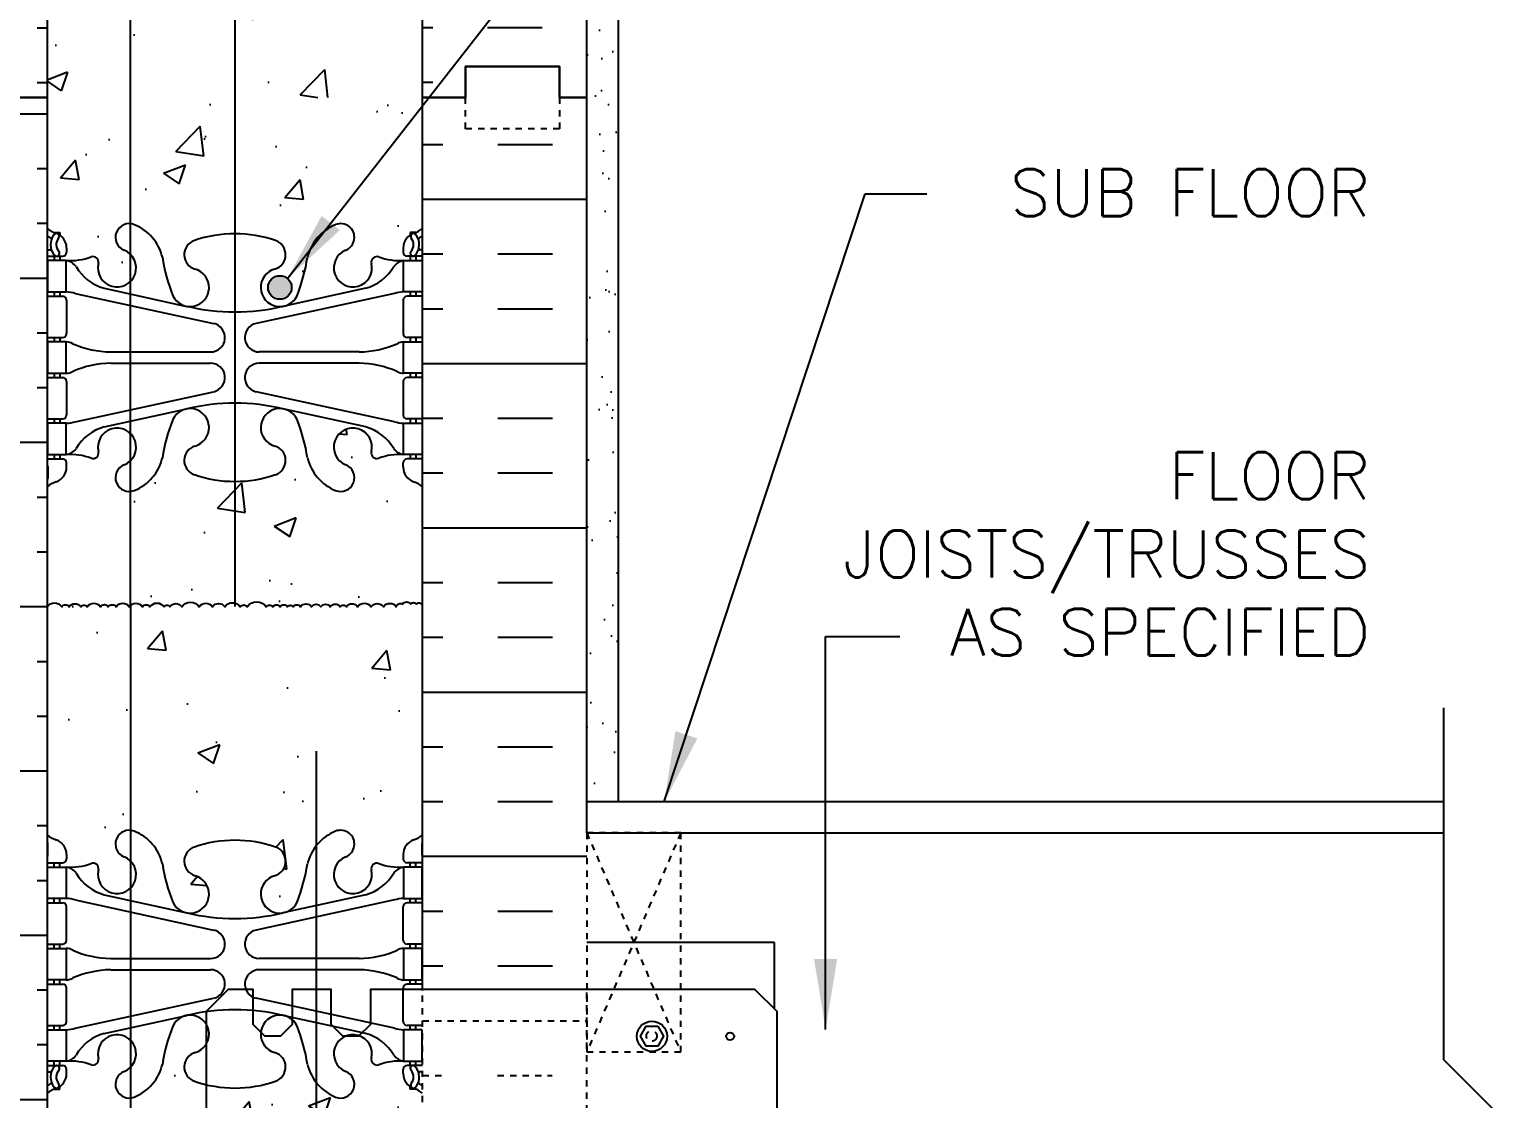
# Model space of a CAD drawing. Header units: inches. Extents: x 66.7 to 117, y -68.2 to 5.6.
# Drawn here: x 89.3 to 112.91, y -29.43 to -12.35 of the extents above; entities that cross this region are included whole.
import ezdxf

# ---------------------------------------------------------------- set-up
doc = ezdxf.new("R2010")
doc.units = ezdxf.units.IN
doc.header["$LTSCALE"] = 0.5
doc.header["$MEASUREMENT"] = 0
doc.linetypes.add('DASHED2', pattern=[0.375, 0.25, -0.125])
doc.linetypes.add('HIDDEN2', pattern=[0.1875, 0.125, -0.0625])
for name, color, linetype in [('HATCH', 12, 'Continuous'), ('line25', 2, 'Continuous'), ('LINE3', 3, 'Continuous'), ('LINE50', 5, 'Continuous'), ('LINE9', 9, 'Continuous'), ('TEXT', 4, 'Continuous'), ('Web_Edge', 9, 'Continuous')]:
    doc.layers.add(name, color=color, linetype=linetype)
doc.styles.add('DIM', font='romans.shx', dxfattribs={"width": 0.7})
doc.styles.add('ROMANS', font='romans.shx', dxfattribs={"height": 1.125})
doc.dimstyles.new('ext_12', dxfattribs={"dimscale": 12, "dimtxt": 0.09375, "dimasz": 0.09375, "dimexe": 0.09375, "dimexo": 0.0625, "dimgap": 0.0625, "dimtad": 1, "dimdec": 1, "dimzin": 3, "dimdsep": 46, "dimlunit": 4, "dimtxsty": 'DIM', "dimcen": 0.09, "dimdle": 0.09375, "dimclrt": 4, "dimadec": 0, "dimazin": 0, "dimtfac": 1, "dimtdec": 1, "dimtmove": 2, "dimatfit": 3, "dimfxl": 0, "dimfrac": 2, "dimtolj": 1, "dimtzin": 0, "dimarcsym": 0})

msp = doc.modelspace()

# ---------------------------------------------------------------- hatches: boundary and pattern name
at = {"layer": 'HATCH'}
h = msp.add_hatch(dxfattribs=at)
h.set_pattern_fill('INSUL', color=256, scale=7, style=0)
h.set_pattern_definition([(0, (-2836.5789, -410.4496), (0, 2.625), []), (0, (-2836.5789, -409.5746), (0, 2.625), [0.875, -0.875]), (0, (-2836.5789, -408.6996), (0, 2.625), [0.875, -0.875])])
h.paths.add_polyline_path([(86.958, -13.44), (87.395, -13.44), (87.395, -12.94), (88.895, -12.94), (88.895, -13.44), (89.583, -13.44), (89.583, 4.56), (88.895, 4.56), (88.895, 5.06), (87.395, 5.06), (87.395, 4.56), (86.958, 4.56)])
h = msp.add_hatch(dxfattribs=at)
h.set_pattern_fill('INSUL', color=256, scale=7, style=0)
h.set_pattern_definition([(180, (3021.7443, -410.4496), (0, 2.625), []), (180, (3021.7443, -409.5746), (0, 2.625), [0.875, -0.875]), (180, (3021.7443, -408.6996), (0, 2.625), [0.875, -0.875])])
h.paths.add_polyline_path([(98.208, -13.44), (97.77, -13.44), (97.77, -12.94), (96.27, -12.94), (96.27, -13.44), (95.583, -13.44), (95.583, 4.56), (96.27, 4.56), (96.27, 5.06), (97.77, 5.06), (97.77, 4.56), (98.208, 4.56)])
h = msp.add_hatch(dxfattribs=at)
h.set_pattern_fill('AR-CONC', color=256, scale=0.5, style=0)
h.set_pattern_definition([(50, (-2836.579, -410.4496), (3.586301, -0.3137607), [0.375, -4.125]), (355, (-2836.579, -410.4496), (-0.6937567, 3.7609607), [0.3, -3.3]), (100.4514, (-2836.28, -410.4757), (2.892547, 3.4471977), [0.318701, -3.5057106]), (46.1842, (-2836.579, -409.4496), (5.336205, -0.827595), [0.5625, -6.1875]), (96.6356, (-2836.134, -409.5186), (4.6733135, 4.870589), [0.478051, -5.258565]), (351.1842, (-2836.579, -409.4496), (4.67331, 4.870593), [0.45, -4.95]), (21, (-2836.079, -409.6996), (2.9845353, -2.0130945), [0.375, -4.125]), (326, (-2836.079, -409.6996), (1.2165767, 3.62575), [0.3, -3.3]), (71.4514, (-2835.83, -409.8674), (4.201113, 1.6126525), [0.318701, -3.5057106]), (37.5, (-2836.5789, -410.4496), (0.0607993, 1.66446927), [0, -3.26, 0, -3.35, 0, -3.3125]), (7.5, (-2836.5789, -410.4496), (1.3153477, 1.9720586), [0, -1.91, 0, -3.185, 0, -1.2625]), (327.5, (-2837.6939, -410.4496), (2.6691122, -0.11277436), [0, -1.25, 0, -3.9, 0, -5.175]), (317.5, (-2838.1939, -410.4496), (2.9159308, 0.500525), [0, -1.625, 0, -2.59, 0, -3.675])])
h.paths.add_polyline_path([(92.583, 2.385, -0.082755), (93.231, 2.277, -0.735593), (93.219, 1.819, 0.955472), (93.357, 1.226), (93.376, 1.23, 0.223253), (93.577, 1.395, 0.053157), (93.743, 2.009, -0.24438), (94.191, 2.53, -1), (94.354, 2.121, 2.182095), (94.765, 1.908, -0.601435), (94.884, 2.013, 0.10046), (95.278, 1.956), (95.383, 1.956), (95.383, 2.026), (95.335, 2.026, -0.414214), (95.273, 2.089), (95.273, 2.156, -0.249069), (95.383, 2.363), (95.383, 2.405), (95.473, 2.405, 0.064398), (95.583, 2.471), (95.583, 4.56), (89.583, 4.56), (89.583, 2.471, 0.064398), (89.693, 2.405), (89.783, 2.405), (89.783, 2.363, -0.249069), (89.893, 2.156), (89.893, 2.089, -0.414214), (89.83, 2.026), (89.783, 2.026), (89.783, 1.956), (89.888, 1.956, 0.10046), (90.281, 2.013, -0.601435), (90.401, 1.908, 2.182095), (90.811, 2.121, -1), (90.974, 2.53, -0.24438), (91.423, 2.009, 0.053157), (91.589, 1.395, 0.223253), (91.789, 1.23), (91.809, 1.226, 0.955472), (91.947, 1.819, -0.735593), (91.934, 2.277, -0.082755)])
h.paths.add_polyline_path([(95.583, -4.44), (95.583, -1.659, 0.082415), (95.439, -1.58, -0.317837), (95.273, -1.344), (95.273, -1.276, -0.414214), (95.335, -1.214), (95.383, -1.214), (95.383, -1.144), (95.278, -1.144, 0.10046), (94.884, -1.201, -0.601435), (94.765, -1.096, 2.182095), (94.354, -1.309, -1), (94.191, -1.718, -0.24438), (93.743, -1.197, 0.053157), (93.577, -0.583, 0.223253), (93.376, -0.418), (93.357, -0.414, 0.955472), (93.219, -1.007, -0.735593), (93.231, -1.465, -0.082755), (92.583, -1.573, -0.082755), (91.934, -1.465, -0.735593), (91.947, -1.007, 0.955472), (91.809, -0.414), (91.789, -0.418, 0.223253), (91.589, -0.583, 0.053157), (91.423, -1.197, -0.24438), (90.974, -1.718, -1), (90.811, -1.309, 2.182095), (90.401, -1.096, -0.601435), (90.281, -1.201, 0.10046), (89.888, -1.144), (89.783, -1.144), (89.783, -1.214), (89.83, -1.214, -0.414214), (89.893, -1.276), (89.893, -1.344, -0.317837), (89.726, -1.58, 0.082415), (89.583, -1.659), (89.583, -4.44)])
h.paths.add_polyline_path([(89.583, -4.44), (89.583, -7.221, 0.082415), (89.726, -7.301, -0.317837), (89.893, -7.536), (89.893, -7.604, -0.414214), (89.83, -7.666), (89.783, -7.666), (89.783, -7.736), (89.888, -7.736, 0.10046), (90.281, -7.679, -0.601435), (90.401, -7.784, 2.182095), (90.811, -7.571, -1), (90.974, -7.163, -0.24438), (91.423, -7.683, 0.053157), (91.589, -8.297, 0.223253), (91.789, -8.462), (91.809, -8.467, 0.955472), (91.947, -7.873, -0.735593), (91.934, -7.415, -0.082755), (92.583, -7.307, -0.082755), (93.231, -7.415, -0.735593), (93.219, -7.873, 0.955472), (93.357, -8.467), (93.376, -8.462, 0.223253), (93.577, -8.297, 0.053157), (93.743, -7.683, -0.24438), (94.191, -7.163, -1), (94.354, -7.571, 2.182095), (94.765, -7.784, -0.601435), (94.884, -7.679, 0.10046), (95.278, -7.736), (95.383, -7.736), (95.383, -7.666), (95.335, -7.666, -0.414214), (95.273, -7.604), (95.273, -7.536, -0.317837), (95.439, -7.301, 0.082415), (95.583, -7.221), (95.583, -4.44)])
h.paths.add_polyline_path([(91.934, -11.157, -0.735593), (91.947, -10.699, 0.955472), (91.809, -10.106), (91.789, -10.11, 0.223253), (91.589, -10.275, 0.053157), (91.423, -10.889, -0.24438), (90.974, -11.41, -1), (90.811, -11.001, 2.182095), (90.401, -10.789, -0.601435), (90.281, -10.893, 0.10046), (89.888, -10.836), (89.783, -10.836), (89.783, -10.906), (89.83, -10.906, -0.414214), (89.893, -10.969), (89.893, -11.036, -0.249069), (89.783, -11.243), (89.783, -11.285), (89.693, -11.285, 0.064398), (89.583, -11.351), (89.583, -13.44), (95.583, -13.44), (95.583, -11.351, 0.064398), (95.473, -11.285), (95.383, -11.285), (95.383, -11.243, -0.249069), (95.273, -11.036), (95.273, -10.969, -0.414214), (95.335, -10.906), (95.383, -10.906), (95.383, -10.836), (95.278, -10.836, 0.10046), (94.884, -10.893, -0.601435), (94.765, -10.789, 2.182095), (94.354, -11.001, -1), (94.191, -11.41, -0.24438), (93.743, -10.889, 0.053157), (93.577, -10.275, 0.223253), (93.376, -10.11), (93.357, -10.106, 0.955472), (93.219, -10.699, -0.735593), (93.231, -11.157, -0.082755), (92.583, -11.266, -0.082755)])
h = msp.add_hatch(dxfattribs=at)
h.set_pattern_fill('AR-SAND', color=256, scale=0.5, style=0)
h.set_pattern_definition([(37.5, (75.7813, -62.3149), (-0.031497, 0.963412), [0, -0.76, 0, -0.85, 0, -0.8125]), (7.5, (75.7813, -62.3149), (0.884888, 1.411073), [0, -0.41, 0, -0.685, 0, -0.2625]), (327.5, (75.1663, -62.3149), (1.557071, 0.00283), [0, -0.25, 0, -0.9, 0, -1.175]), (317.5, (75.1663, -62.3149), (1.503063, 0.438838), [0, -0.125, 0, -0.59, 0, -0.675])])
h.paths.add_polyline_path([(98.708, 4.56), (98.208, 4.56), (98.208, -13.44), (98.195, -24.69), (98.708, -24.69)])
h = msp.add_hatch(dxfattribs=at)
h.set_pattern_fill('INSUL', color=256, scale=7, style=0)
h.set_pattern_definition([(0, (-2836.5789, -428.4496), (0, 2.625), []), (0, (-2836.5789, -427.5746), (0, 2.625), [0.875, -0.875]), (0, (-2836.5789, -426.6996), (0, 2.625), [0.875, -0.875])])
h.paths.add_polyline_path([(86.958, -31.44), (87.395, -31.44), (87.395, -30.94), (88.895, -30.94), (88.895, -31.44), (89.583, -31.44), (89.583, -13.44), (88.895, -13.44), (88.895, -12.94), (87.395, -12.94), (87.395, -13.44), (86.958, -13.44)])
h = msp.add_hatch(dxfattribs=at)
h.set_pattern_fill('AR-CONC', color=256, scale=0.5, style=0)
h.set_pattern_definition([(50, (-2836.579, -428.4496), (3.586301, -0.3137607), [0.375, -4.125]), (355, (-2836.579, -428.4496), (-0.6937567, 3.7609607), [0.3, -3.3]), (100.4514, (-2836.28, -428.4757), (2.892547, 3.4471977), [0.318701, -3.5057106]), (46.1842, (-2836.579, -427.4496), (5.336205, -0.827595), [0.5625, -6.1875]), (96.6356, (-2836.134, -427.5186), (4.6733135, 4.870589), [0.478051, -5.258565]), (351.1842, (-2836.579, -427.4496), (4.67331, 4.870593), [0.45, -4.95]), (21, (-2836.079, -427.6996), (2.9845353, -2.0130945), [0.375, -4.125]), (326, (-2836.079, -427.6996), (1.2165767, 3.62575), [0.3, -3.3]), (71.4514, (-2835.83, -427.8674), (4.201113, 1.6126525), [0.318701, -3.5057106]), (37.5, (-2836.5789, -428.4496), (0.0607993, 1.66446927), [0, -3.26, 0, -3.35, 0, -3.3125]), (7.5, (-2836.5789, -428.4496), (1.3153477, 1.9720586), [0, -1.91, 0, -3.185, 0, -1.2625]), (327.5, (-2837.6939, -428.4496), (2.6691122, -0.11277436), [0, -1.25, 0, -3.9, 0, -5.175]), (317.5, (-2838.1939, -428.4496), (2.9159308, 0.500525), [0, -1.625, 0, -2.59, 0, -3.675])])
h.paths.add_polyline_path([(92.583, -15.615, -0.082755), (93.231, -15.723, -0.735593), (93.219, -16.181, 0.955472), (93.357, -16.774), (93.376, -16.77, 0.223253), (93.577, -16.605, 0.053157), (93.743, -15.991, -0.24438), (94.191, -15.47, -1), (94.354, -15.879, 2.182095), (94.765, -16.092, -0.601435), (94.884, -15.987, 0.10046), (95.278, -16.044), (95.383, -16.044), (95.383, -15.974), (95.335, -15.974, -0.414214), (95.273, -15.911), (95.273, -15.844, -0.249069), (95.383, -15.637), (95.383, -15.595), (95.473, -15.595, 0.064398), (95.583, -15.529), (95.583, -13.44), (89.583, -13.44), (89.583, -15.529, 0.064398), (89.693, -15.595), (89.783, -15.595), (89.783, -15.637, -0.249069), (89.893, -15.844), (89.893, -15.911, -0.414214), (89.83, -15.974), (89.783, -15.974), (89.783, -16.044), (89.888, -16.044, 0.10046), (90.281, -15.987, -0.601435), (90.401, -16.092, 2.182095), (90.811, -15.879, -1), (90.974, -15.47, -0.24438), (91.423, -15.991, 0.053157), (91.589, -16.605, 0.223253), (91.789, -16.77), (91.809, -16.774, 0.955472), (91.947, -16.181, -0.735593), (91.934, -15.723, -0.082755)])
h.paths.add_polyline_path([(95.583, -22.44), (95.583, -19.659, 0.082415), (95.439, -19.58, -0.317837), (95.273, -19.344), (95.273, -19.276, -0.414214), (95.335, -19.214), (95.383, -19.214), (95.383, -19.144), (95.278, -19.144, 0.10046), (94.884, -19.201, -0.601435), (94.765, -19.096, 2.182095), (94.354, -19.309, -1), (94.191, -19.718, -0.24438), (93.743, -19.197, 0.053157), (93.577, -18.583, 0.223253), (93.376, -18.418), (93.357, -18.414, 0.955472), (93.219, -19.007, -0.735593), (93.231, -19.465, -0.082755), (92.583, -19.573, -0.082755), (91.934, -19.465, -0.735593), (91.947, -19.007, 0.955472), (91.809, -18.414), (91.789, -18.418, 0.223253), (91.589, -18.583, 0.053157), (91.423, -19.197, -0.24438), (90.974, -19.718, -1), (90.811, -19.309, 2.182095), (90.401, -19.096, -0.601435), (90.281, -19.201, 0.10046), (89.888, -19.144), (89.783, -19.144), (89.783, -19.214), (89.83, -19.214, -0.414214), (89.893, -19.276), (89.893, -19.344, -0.317837), (89.726, -19.58, 0.082415), (89.583, -19.659), (89.583, -22.44)])
h.paths.add_polyline_path([(89.583, -22.44), (89.583, -25.221, 0.082415), (89.726, -25.301, -0.317837), (89.893, -25.536), (89.893, -25.604, -0.414214), (89.83, -25.666), (89.783, -25.666), (89.783, -25.736), (89.888, -25.736, 0.10046), (90.281, -25.679, -0.601435), (90.401, -25.784, 2.182095), (90.811, -25.571, -1), (90.974, -25.163, -0.24438), (91.423, -25.683, 0.053157), (91.589, -26.297, 0.223253), (91.789, -26.462), (91.809, -26.467, 0.955472), (91.947, -25.873, -0.735593), (91.934, -25.415, -0.082755), (92.583, -25.307, -0.082755), (93.231, -25.415, -0.735593), (93.219, -25.873, 0.955472), (93.357, -26.467), (93.376, -26.462, 0.223253), (93.577, -26.297, 0.053157), (93.743, -25.683, -0.24438), (94.191, -25.163, -1), (94.354, -25.571, 2.182095), (94.765, -25.784, -0.601435), (94.884, -25.679, 0.10046), (95.278, -25.736), (95.383, -25.736), (95.383, -25.666), (95.335, -25.666, -0.414214), (95.273, -25.604), (95.273, -25.536, -0.317837), (95.439, -25.301, 0.082415), (95.583, -25.221), (95.583, -22.44)])
h.paths.add_polyline_path([(91.934, -29.157, -0.735593), (91.947, -28.699, 0.955472), (91.809, -28.106), (91.789, -28.11, 0.223253), (91.589, -28.275, 0.053157), (91.423, -28.889, -0.24438), (90.974, -29.41, -1), (90.811, -29.001, 2.182095), (90.401, -28.789, -0.601435), (90.281, -28.893, 0.10046), (89.888, -28.836), (89.783, -28.836), (89.783, -28.906), (89.83, -28.906, -0.414214), (89.893, -28.969), (89.893, -29.036, -0.249069), (89.783, -29.243), (89.783, -29.285), (89.693, -29.285, 0.064398), (89.583, -29.351), (89.583, -31.44), (95.583, -31.44), (95.583, -29.351, 0.064398), (95.473, -29.285), (95.383, -29.285), (95.383, -29.243, -0.249069), (95.273, -29.036), (95.273, -28.969, -0.414214), (95.335, -28.906), (95.383, -28.906), (95.383, -28.836), (95.278, -28.836, 0.10046), (94.884, -28.893, -0.601435), (94.765, -28.789, 2.182095), (94.354, -29.001, -1), (94.191, -29.41, -0.24438), (93.743, -28.889, 0.053157), (93.577, -28.275, 0.223253), (93.376, -28.11), (93.357, -28.106, 0.955472), (93.219, -28.699, -0.735593), (93.231, -29.157, -0.082755), (92.583, -29.266, -0.082755)])
h = msp.add_hatch(dxfattribs=at)
h.set_pattern_fill('INSUL', color=256, scale=7, style=0)
h.set_pattern_definition([(0, (75.7813, -62.315), (0, 2.625), []), (0, (75.7813, -61.44), (0, 2.625), [0.875, -0.875]), (0, (75.7813, -60.565), (0, 2.625), [0.875, -0.875])])
h.paths.add_polyline_path([(98.208, -34.44), (98.208, -33.69), (95.583, -33.69), (95.583, -49.44), (98.208, -49.44)])
h.paths.add_polyline_path([(98.208, -13.44), (97.77, -13.44), (97.77, -13.94), (96.27, -13.94), (96.27, -13.44), (95.583, -13.44), (95.583, -27.69), (98.208, -27.69), (98.208, -25.19)])
at = {"layer": 'LINE3'}
msp.add_hatch(color=256, dxfattribs=at).paths.add_polyline_path([(93.114, -16.474, 1), (93.489, -16.474, 1)])

# ---------------------------------------------------------------- linework, layer by layer
at = {"layer": 'HATCH', "linetype": 'HIDDEN2'}
for p, q in [((95.583, -28.19), (98.208, -28.19)), ((95.583, -29.065), (95.906, -29.065)), ((96.781, -29.065), (97.656, -29.065))]:
    msp.add_line(p, q, dxfattribs=at)
at = {"layer": 'HATCH'}
msp.add_lwpolyline([(89.583, -21.575, -0.520567), (89.814, -21.575, -0.520567), (89.934, -21.575, -0.520567), (90.118, -21.575, -0.520567), (90.223, -21.575, -0.520567), (90.433, -21.575, -0.520567), (90.559, -21.575, -0.520567), (90.684, -21.575, -0.520567), (90.894, -21.575, -0.520567), (91.104, -21.575, -0.520567), (91.225, -21.575, -0.520567), (91.45, -21.575, -0.520567), (91.545, -21.575, -0.520567), (91.734, -21.575, -0.520567), (92.012, -21.575, -0.520567), (92.222, -21.575, -0.520567), (92.421, -21.575, -0.520567), (92.668, -21.575, -0.520567), (92.778, -21.575, -0.520567), (93.084, -21.575, -0.520567), (93.189, -21.575, -0.520567), (93.304, -21.575, -0.520567), (93.425, -21.575, -0.520567), (93.514, -21.575, -0.520567), (93.63, -21.575, -0.520567), (93.808, -21.575, -0.520567), (93.955, -21.575, -0.520567), (94.107, -21.575, -0.520567), (94.265, -21.575, -0.520567), (94.364, -21.575, -0.520567), (94.543, -21.575, -0.520567), (94.763, -21.575, -0.520567), (94.957, -21.575, -0.520567), (95.162, -21.575, -0.520567), (95.261, -21.532, -0.520567), (95.393, -21.532, -0.520567), (95.482, -21.532, -0.520567), (95.565, -21.532)], format="xyb", dxfattribs=at)
at = {"layer": 'line25'}
for p, q in [((89.583, 4.56), (89.583, -13.44)), ((95.583, -13.44), (95.583, 4.56)), ((89.583, -13.44), (89.583, -31.44)), ((95.583, -27.709), (95.583, -13.44)), ((98.208, -25.19), (111.906, -25.19)), ((101.208, -26.94), (98.208, -26.94)), ((101.208, -28.004), (101.208, -26.94))]:
    msp.add_line(p, q, dxfattribs=at)
msp.add_lwpolyline([(101.248, -33.337), (101.248, -28.044), (100.894, -27.69), (94.748, -27.69), (94.748, -28.253), (94.56, -28.44), (94.31, -28.44), (94.123, -28.253), (94.123, -27.69), (93.498, -27.69), (93.498, -28.253), (93.31, -28.44), (93.06, -28.44), (92.873, -28.253), (92.873, -27.69), (92.476, -27.69), (92.123, -28.044), (92.123, -33.337)], dxfattribs=at)
at = {"layer": 'LINE3'}
for p, q in [((92.583, 3.56), (92.583, -21.57)), ((90.916, -21.579), (90.916, -1.171)), ((90.916, -21.579), (90.916, -41.988)), ((93.884, -23.886), (93.884, -49.44))]:
    msp.add_line(p, q, dxfattribs=at)
msp.add_circle((93.301, -16.474), 0.188, dxfattribs=at)
at = {"layer": 'LINE50'}
for p, q in [((98.208, -13.44), (98.208, 4.56)), ((98.208, -25.19), (98.208, -13.44))]:
    msp.add_line(p, q, dxfattribs=at)
for points in [[(86.958, -13.44), (87.395, -13.44), (87.395, -12.94), (88.895, -12.94), (88.895, -13.44), (89.583, -13.44)], [(89.583, -13.44), (88.895, -13.44), (88.895, -12.94), (87.395, -12.94), (87.395, -13.44), (86.958, -13.44)], [(98.208, -13.44), (97.77, -13.44), (97.77, -12.94), (96.27, -12.94), (96.27, -13.44), (95.583, -13.44)], [(95.583, -13.44), (96.27, -13.44), (96.27, -12.94), (97.77, -12.94), (97.77, -13.44), (98.208, -13.44)]]:
    msp.add_lwpolyline(points, dxfattribs=at)
at = {"layer": 'LINE9'}
for p, q in [((98.708, 4.56), (98.708, -24.69)), ((111.906, -28.815), (111.906, -23.19)), ((98.208, -24.69), (111.906, -24.69)), ((112.906, -29.815), (111.906, -28.815))]:
    msp.add_line(p, q, dxfattribs=at)
at = {"layer": 'LINE9', "linetype": 'HIDDEN2'}
for p, q in [((99.708, -25.19), (98.208, -28.69)), ((98.208, -25.19), (99.708, -28.69)), ((95.583, -33.69), (95.583, -27.709)), ((98.208, -34.44), (98.208, -27.69))]:
    msp.add_line(p, q, dxfattribs=at)
at = {"layer": 'LINE9', "linetype": 'DASHED2', "ltscale": 0.15}
msp.add_lwpolyline([(97.77, -13.44), (97.77, -13.44), (97.77, -13.94), (96.27, -13.94), (96.27, -13.44), (96.27, -13.44)], dxfattribs=at)
at = {"layer": 'LINE9', "linetype": 'HIDDEN2'}
msp.add_lwpolyline([(98.208, -28.69), (99.708, -28.69), (99.708, -25.19), (98.208, -25.19)], close=True, dxfattribs=at)
at = {"layer": 'LINE9'}
msp.add_lwpolyline([(99.34, -28.28), (99.433, -28.44), (99.34, -28.6), (99.156, -28.6), (99.063, -28.44), (99.156, -28.28)], close=True, dxfattribs=at)
for centre, radius in [((99.248, -28.44), 0.241), ((100.498, -28.44), 0.0625)]:
    msp.add_circle(centre, radius, dxfattribs=at)
at = {"layer": 'LINE9', "linetype": 'DASHED2'}
msp.add_circle((99.243, -28.436), 0.0843, dxfattribs=at)
at = {"layer": 'Web_Edge'}
for p, q in [((89.693, -15.595), (89.783, -15.595)), ((89.783, -15.595), (89.783, -15.637)), ((95.383, -15.595), (95.383, -15.637)), ((95.473, -15.595), (95.383, -15.595)), ((89.583, -15.874), (89.625, -15.874)), ((89.583, -15.974), (89.83, -15.974)), ((89.693, -15.974), (89.693, -16.044)), ((89.783, -15.974), (89.783, -16.044)), ((89.893, -15.844), (89.893, -15.911)), ((95.273, -15.844), (95.273, -15.911)), ((95.583, -15.974), (95.335, -15.974)), ((95.383, -15.974), (95.383, -16.044)), ((95.473, -15.974), (95.473, -16.044)), ((95.583, -15.874), (95.541, -15.874)), ((90.493, -16.485), (91.815, -16.776)), ((94.673, -16.485), (93.351, -16.776)), ((89.583, -16.614), (89.83, -16.614)), ((89.693, -16.544), (89.693, -16.614)), ((89.783, -16.544), (89.783, -16.614)), ((89.893, -16.676), (89.893, -17.211)), ((90.032, -16.568), (92.243, -17.049)), ((95.134, -16.568), (92.922, -17.049)), ((95.273, -16.676), (95.273, -17.211)), ((95.583, -16.614), (95.335, -16.614)), ((95.383, -16.544), (95.383, -16.614)), ((95.473, -16.544), (95.473, -16.614)), ((89.583, -17.274), (89.83, -17.274)), ((89.693, -17.274), (89.693, -17.344)), ((89.783, -17.274), (89.783, -17.344)), ((95.583, -17.274), (95.335, -17.274)), ((95.383, -17.274), (95.383, -17.344)), ((95.473, -17.274), (95.473, -17.344)), ((90.597, -17.504), (92.194, -17.504)), ((90.597, -17.684), (92.194, -17.684)), ((94.568, -17.504), (92.972, -17.504)), ((94.568, -17.684), (92.972, -17.684)), ((89.583, -17.914), (89.83, -17.914)), ((89.693, -17.844), (89.693, -17.914)), ((89.783, -17.844), (89.783, -17.914)), ((95.583, -17.914), (95.335, -17.914)), ((95.383, -17.844), (95.383, -17.914)), ((95.473, -17.844), (95.473, -17.914)), ((89.893, -17.976), (89.893, -18.511)), ((90.032, -18.62), (92.243, -18.139)), ((95.134, -18.62), (92.922, -18.139)), ((95.273, -17.976), (95.273, -18.511)), ((90.493, -18.703), (91.815, -18.412)), ((94.673, -18.703), (93.351, -18.412)), ((89.583, -18.574), (89.83, -18.574)), ((89.693, -18.574), (89.693, -18.644)), ((89.783, -18.574), (89.783, -18.644)), ((95.583, -18.574), (95.335, -18.574)), ((95.383, -18.574), (95.383, -18.644)), ((95.473, -18.574), (95.473, -18.644)), ((89.583, -19.214), (89.83, -19.214)), ((89.593, -19.334), (89.593, -19.52)), ((89.693, -19.144), (89.693, -19.214)), ((89.783, -19.144), (89.783, -19.214)), ((89.893, -19.344), (89.893, -19.276)), ((95.273, -19.344), (95.273, -19.276)), ((95.583, -19.214), (95.335, -19.214)), ((95.383, -19.144), (95.383, -19.214)), ((95.473, -19.144), (95.473, -19.214)), ((95.573, -19.334), (95.573, -19.52))]:
    msp.add_line(p, q, dxfattribs=at)
at = {"layer": 'Web_Edge', "color": 8}
for p, q in [((89.593, -25.546), (89.593, -25.36)), ((95.573, -25.546), (95.573, -25.36)), ((89.583, -25.666), (89.83, -25.666)), ((89.693, -25.736), (89.693, -25.666)), ((89.783, -25.736), (89.783, -25.666)), ((89.893, -25.536), (89.893, -25.604)), ((95.273, -25.536), (95.273, -25.604)), ((95.583, -25.666), (95.335, -25.666)), ((95.383, -25.736), (95.383, -25.666)), ((95.473, -25.736), (95.473, -25.666)), ((90.493, -26.177), (91.815, -26.468)), ((94.673, -26.177), (93.351, -26.468)), ((89.583, -26.306), (89.83, -26.306)), ((89.693, -26.306), (89.693, -26.236)), ((89.783, -26.306), (89.783, -26.236)), ((89.893, -26.904), (89.893, -26.369)), ((90.032, -26.26), (92.243, -26.742)), ((95.134, -26.26), (92.922, -26.742)), ((95.273, -26.904), (95.273, -26.369)), ((95.583, -26.306), (95.335, -26.306)), ((95.383, -26.306), (95.383, -26.236)), ((95.473, -26.306), (95.473, -26.236)), ((89.583, -26.966), (89.83, -26.966)), ((89.693, -27.036), (89.693, -26.966)), ((89.783, -27.036), (89.783, -26.966)), ((95.583, -26.966), (95.335, -26.966)), ((95.383, -27.036), (95.383, -26.966)), ((95.473, -27.036), (95.473, -26.966)), ((90.597, -27.196), (92.194, -27.196)), ((90.597, -27.376), (92.194, -27.376)), ((94.568, -27.196), (92.972, -27.196)), ((94.568, -27.376), (92.972, -27.376)), ((89.583, -27.606), (89.83, -27.606)), ((89.693, -27.606), (89.693, -27.536)), ((89.783, -27.606), (89.783, -27.536)), ((95.583, -27.606), (95.335, -27.606)), ((95.383, -27.606), (95.383, -27.536)), ((95.473, -27.606), (95.473, -27.536)), ((89.893, -28.204), (89.893, -27.669)), ((90.032, -28.312), (92.243, -27.831)), ((95.134, -28.312), (92.922, -27.831)), ((95.273, -28.204), (95.273, -27.669)), ((89.583, -28.266), (89.83, -28.266)), ((89.693, -28.336), (89.693, -28.266)), ((89.783, -28.336), (89.783, -28.266)), ((90.493, -28.395), (91.815, -28.105)), ((94.673, -28.395), (93.351, -28.105)), ((95.583, -28.266), (95.335, -28.266)), ((95.383, -28.336), (95.383, -28.266)), ((95.473, -28.336), (95.473, -28.266)), ((89.583, -28.906), (89.83, -28.906)), ((89.583, -29.006), (89.625, -29.006)), ((89.693, -28.906), (89.693, -28.836)), ((89.783, -28.906), (89.783, -28.836)), ((89.893, -29.036), (89.893, -28.969)), ((95.273, -29.036), (95.273, -28.969)), ((95.583, -28.906), (95.335, -28.906)), ((95.383, -28.906), (95.383, -28.836)), ((95.473, -28.906), (95.473, -28.836)), ((95.583, -29.006), (95.541, -29.006)), ((89.783, -29.285), (89.783, -29.243)), ((95.383, -29.285), (95.383, -29.243)), ((89.693, -29.285), (89.783, -29.285)), ((95.473, -29.285), (95.383, -29.285))]:
    msp.add_line(p, q, dxfattribs=at)
at = {"layer": 'Web_Edge'}
for points in [[(89.588, -16.544), (89.888, -16.544), (89.888, -16.044), (89.588, -16.044)], [(95.578, -16.544), (95.278, -16.544), (95.278, -16.044), (95.578, -16.044)], [(89.588, -17.844), (89.888, -17.844), (89.888, -17.344), (89.588, -17.344)], [(95.578, -17.844), (95.278, -17.844), (95.278, -17.344), (95.578, -17.344)], [(89.588, -19.144), (89.888, -19.144), (89.888, -18.644), (89.588, -18.644)], [(95.578, -19.144), (95.278, -19.144), (95.278, -18.644), (95.578, -18.644)]]:
    msp.add_lwpolyline(points, close=True, dxfattribs=at)
at = {"layer": 'Web_Edge', "color": 8}
for points in [[(89.588, -25.736), (89.888, -25.736), (89.888, -26.236), (89.588, -26.236)], [(95.578, -25.736), (95.278, -25.736), (95.278, -26.236), (95.578, -26.236)], [(89.588, -27.036), (89.888, -27.036), (89.888, -27.536), (89.588, -27.536)], [(95.578, -27.036), (95.278, -27.036), (95.278, -27.536), (95.578, -27.536)], [(89.588, -28.336), (89.888, -28.336), (89.888, -28.836), (89.588, -28.836)], [(95.578, -28.336), (95.278, -28.336), (95.278, -28.836), (95.578, -28.836)]]:
    msp.add_lwpolyline(points, close=True, dxfattribs=at)
at = {"layer": 'Web_Edge'}
for centre, radius, start, end in [((89.893, -15.137), 0.5, 231.6833, 250.5288), ((90.893, -15.674), 0.22, 68.1963, 248.1963), ((90.698, -16.162), 0.745, 13.2652, 68.1963), ((94.468, -16.162), 0.745, 111.8037, 166.7348), ((94.273, -15.674), 0.22, 291.8037, 111.8037), ((95.273, -15.137), 0.5, 289.4712, 308.3167), ((89.893, -15.137), 0.6, 238.8907, 245.0748), ((89.886, -15.789), 0.25, 140.1145, 222.4609), ((89.631, -15.699), 0.02, 340.7916, 65.0748), ((89.729, -15.658), 0.045, 319.1879, 141.448), ((89.643, -15.844), 0.25, 0, 70.5288), ((89.886, -15.789), 0.16, 140.0001, 222.4609), ((92.012, -15.95), 0.24, 108.923, 254.2747), ((92.583, -17.615), 2, 90, 108.923), ((92.583, -17.615), 2, 71.077, 90), ((93.153, -15.95), 0.24, 285.7253, 71.077), ((95.523, -15.844), 0.25, 109.4712, 180), ((95.437, -15.658), 0.045, 38.552, 220.8121), ((95.279, -15.789), 0.16, 317.5391, 39.9999), ((95.279, -15.789), 0.25, 317.5391, 39.8855), ((95.534, -15.699), 0.02, 114.9252, 199.2084), ((95.273, -15.137), 0.6, 294.9252, 301.1093), ((89.625, -15.854), 0.02, 270, 14.1541), ((89.735, -15.928), 0.045, 222.4609, 42.4609), ((89.83, -15.911), 0.0625, 270, 0), ((89.944, -15.045), 1, 266.7879, 289.9067), ((89.845, -16.29), 0.25, 37.2777, 80.0823), ((90.313, -16.071), 0.09, 346.6795, 108.8651), ((90.698, -16.162), 0.305, 166.6795, 68.1963), ((94.386, -15.52), 3, 189.0273, 201.1984), ((90.78, -15.52), 3, 338.8016, 350.9727), ((94.468, -16.162), 0.305, 111.8037, 13.3205), ((94.852, -16.071), 0.09, 71.1349, 193.3205), ((95.222, -15.045), 1, 250.0933, 273.2121), ((95.321, -16.29), 0.25, 99.9177, 142.7223), ((95.335, -15.911), 0.0625, 180, 270), ((95.43, -15.928), 0.045, 137.5391, 317.5391), ((95.541, -15.854), 0.02, 165.8459, 270), ((90.692, -15.762), 0.75, 210.155, 254.5838), ((91.864, -16.474), 0.305, 205.3782, 74.2747), ((93.301, -16.474), 0.305, 105.7253, 334.6218), ((94.473, -15.762), 0.75, 285.4162, 329.845), ((89.83, -16.676), 0.0625, 0, 90), ((89.797, -17.54), 1, 76.4291, 84.7991), ((95.368, -17.54), 1, 95.2009, 103.5709), ((95.335, -16.676), 0.0625, 90, 180), ((92.583, -13.508), 3.356, 256.7692, 270), ((92.583, -13.508), 3.356, 270, 283.2308), ((89.83, -17.211), 0.0625, 270, 0), ((92.194, -17.274), 0.23, 270, 77.6055), ((92.972, -17.274), 0.23, 102.3945, 270), ((95.335, -17.211), 0.0625, 180, 270), ((89.884, -17.563), 0.219, 60.4937, 88.92), ((90.628, -15.904), 1.6, 246.5673, 268.9203), ((94.538, -15.904), 1.6, 271.0797, 293.4327), ((95.282, -17.563), 0.219, 91.08, 119.5063), ((90.628, -19.284), 1.6, 91.0797, 113.4327), ((90.628, -19.284), 1.6, 91.0797, 113.4327), ((92.194, -17.914), 0.23, 282.3945, 90), ((92.972, -17.914), 0.23, 90, 257.6055), ((94.538, -19.284), 1.6, 66.5673, 88.9203), ((94.538, -19.284), 1.6, 66.5673, 88.9203), ((89.83, -17.976), 0.0625, 0, 90), ((89.884, -17.625), 0.219, 271.08, 299.5063), ((89.884, -17.625), 0.219, 271.08, 299.5063), ((95.282, -17.625), 0.219, 240.4937, 268.92), ((95.282, -17.625), 0.219, 240.4937, 268.92), ((95.335, -17.976), 0.0625, 90, 180), ((91.864, -18.714), 0.305, 285.7253, 154.6218), ((92.583, -21.679), 3.356, 90, 103.2308), ((92.583, -21.679), 3.356, 76.7692, 90), ((93.301, -18.714), 0.305, 25.3782, 254.2747), ((89.83, -18.511), 0.0625, 270, 0), ((89.797, -17.648), 1, 275.2009, 283.5709), ((94.386, -19.668), 3, 158.8016, 170.9727), ((90.78, -19.668), 3, 9.0273, 21.1984), ((95.368, -17.648), 1, 256.4291, 264.7991), ((95.335, -18.511), 0.0625, 180, 270), ((90.692, -19.426), 0.75, 105.4162, 149.845), ((90.698, -19.026), 0.305, 291.8037, 193.3205), ((94.468, -19.026), 0.305, 346.6795, 248.1963), ((94.473, -19.426), 0.75, 30.155, 74.5838), ((89.845, -18.898), 0.25, 279.9177, 322.7223), ((90.313, -19.117), 0.09, 251.1349, 13.3205), ((92.012, -19.238), 0.24, 105.7253, 251.077), ((93.153, -19.238), 0.24, 288.923, 74.2747), ((94.852, -19.117), 0.09, 166.6795, 288.8651), ((95.321, -18.898), 0.25, 217.2777, 260.0823), ((89.573, -19.334), 0.02, 0, 60.012), ((89.643, -19.344), 0.25, 289.4712, 360), ((89.83, -19.276), 0.0625, 360, 90), ((89.944, -20.142), 1, 70.0933, 93.2121), ((90.893, -19.513), 0.22, 111.8037, 291.8037), ((90.698, -19.026), 0.745, 291.8037, 346.7348), ((94.468, -19.026), 0.745, 193.2652, 248.1963), ((94.273, -19.513), 0.22, 248.1963, 68.1963), ((95.222, -20.142), 1, 86.7879, 109.9067), ((95.335, -19.276), 0.0625, 90, 180), ((95.523, -19.344), 0.25, 180, 250.5288), ((95.593, -19.334), 0.02, 119.988, 180), ((89.573, -19.52), 0.02, 301.073, 0), ((89.893, -20.051), 0.6, 121.073, 121.1093), ((89.893, -20.051), 0.5, 109.4712, 128.3167), ((92.583, -17.573), 2, 251.077, 270), ((92.583, -17.573), 2, 270, 288.923), ((95.273, -20.051), 0.5, 51.6833, 70.5288), ((95.593, -19.52), 0.02, 180, 238.927), ((95.273, -20.051), 0.6, 58.8907, 58.927)]:
    msp.add_arc(centre, radius, start, end, dxfattribs=at)
at = {"layer": 'Web_Edge', "color": 8}
for centre, radius, start, end in [((89.893, -24.829), 0.5, 231.6833, 250.5288), ((90.893, -25.367), 0.22, 68.1963, 248.1963), ((90.698, -25.854), 0.745, 13.2652, 68.1963), ((94.468, -25.854), 0.745, 111.8037, 166.7348), ((94.273, -25.367), 0.22, 291.8037, 111.8037), ((95.273, -24.829), 0.5, 289.4712, 308.3167), ((89.573, -25.36), 0.02, 360, 58.927), ((89.893, -24.829), 0.6, 238.8907, 238.927), ((89.643, -25.536), 0.25, 0, 70.5288), ((92.012, -25.642), 0.24, 108.923, 254.2747), ((92.583, -27.307), 2, 90, 108.923), ((92.583, -27.307), 2, 71.077, 90), ((93.153, -25.642), 0.24, 285.7253, 71.077), ((95.523, -25.536), 0.25, 109.4712, 180), ((95.593, -25.36), 0.02, 121.073, 180), ((95.273, -24.829), 0.6, 301.073, 301.1093), ((89.573, -25.546), 0.02, 299.988, 360), ((89.83, -25.604), 0.0625, 270, 0), ((89.944, -24.738), 1, 266.7879, 289.9067), ((90.313, -25.763), 0.09, 346.6795, 108.8651), ((90.698, -25.854), 0.305, 166.6795, 68.1963), ((94.386, -25.213), 3, 189.0273, 201.1984), ((90.78, -25.213), 3, 338.8016, 350.9727), ((94.468, -25.854), 0.305, 111.8037, 13.3205), ((94.852, -25.763), 0.09, 71.1349, 193.3205), ((95.222, -24.738), 1, 250.0933, 273.2121), ((95.335, -25.604), 0.0625, 180, 270), ((95.593, -25.546), 0.02, 180, 240.012), ((89.845, -25.983), 0.25, 37.2777, 80.0823), ((90.692, -25.454), 0.75, 210.155, 254.5838), ((91.864, -26.167), 0.305, 205.3782, 74.2747), ((93.301, -26.167), 0.305, 105.7253, 334.6218), ((94.473, -25.454), 0.75, 285.4162, 329.845), ((95.321, -25.983), 0.25, 99.9177, 142.7223), ((89.83, -26.369), 0.0625, 0, 90), ((89.797, -27.232), 1, 76.4291, 84.7991), ((95.368, -27.232), 1, 95.2009, 103.5709), ((95.335, -26.369), 0.0625, 90, 180), ((92.583, -23.201), 3.356, 256.7692, 270), ((92.583, -23.201), 3.356, 270, 283.2308), ((89.83, -26.904), 0.0625, 270, 0), ((92.194, -26.966), 0.23, 270, 77.6055), ((92.972, -26.966), 0.23, 102.3945, 270), ((95.335, -26.904), 0.0625, 180, 270), ((89.884, -27.255), 0.219, 60.4937, 88.92), ((89.884, -27.255), 0.219, 60.4937, 88.92), ((90.628, -25.597), 1.6, 246.5673, 268.9203), ((90.628, -25.597), 1.6, 246.5673, 268.9203), ((94.538, -25.597), 1.6, 271.0797, 293.4327), ((94.538, -25.597), 1.6, 271.0797, 293.4327), ((95.282, -27.255), 0.219, 91.08, 119.5063), ((95.282, -27.255), 0.219, 91.08, 119.5063), ((90.628, -28.976), 1.6, 91.0797, 113.4327), ((92.194, -27.606), 0.23, 282.3945, 90), ((92.972, -27.606), 0.23, 90, 257.6055), ((94.538, -28.976), 1.6, 66.5673, 88.9203), ((89.83, -27.669), 0.0625, 0, 90), ((89.884, -27.318), 0.219, 271.08, 299.5063), ((95.282, -27.318), 0.219, 240.4937, 268.92), ((95.335, -27.669), 0.0625, 90, 180), ((92.583, -31.372), 3.356, 90, 103.2308), ((92.583, -31.372), 3.356, 76.7692, 90), ((89.83, -28.204), 0.0625, 270, 0), ((89.797, -27.34), 1, 275.2009, 283.5709), ((94.386, -29.36), 3, 158.8016, 170.9727), ((91.864, -28.406), 0.305, 285.7253, 154.6218), ((93.301, -28.406), 0.305, 25.3782, 254.2747), ((90.78, -29.36), 3, 9.0273, 21.1984), ((95.368, -27.34), 1, 256.4291, 264.7991), ((95.335, -28.204), 0.0625, 180, 270), ((90.692, -29.118), 0.75, 105.4162, 149.845), ((90.698, -28.718), 0.305, 291.8037, 193.3205), ((94.468, -28.718), 0.305, 346.6795, 248.1963), ((94.473, -29.118), 0.75, 30.155, 74.5838), ((89.845, -28.59), 0.25, 279.9177, 322.7223), ((90.313, -28.809), 0.09, 251.1349, 13.3205), ((92.012, -28.93), 0.24, 105.7253, 251.077), ((93.153, -28.93), 0.24, 288.923, 74.2747), ((94.852, -28.809), 0.09, 166.6795, 288.8651), ((95.321, -28.59), 0.25, 217.2777, 260.0823), ((89.625, -29.026), 0.02, 345.8459, 90), ((89.886, -29.091), 0.25, 137.5391, 219.8855), ((89.735, -28.952), 0.045, 317.5391, 137.5391), ((89.886, -29.091), 0.16, 137.5391, 219.9999), ((89.83, -28.969), 0.0625, 360, 90), ((89.944, -29.835), 1, 70.0933, 93.2121), ((90.893, -29.206), 0.22, 111.8037, 291.8037), ((90.698, -28.718), 0.745, 291.8037, 346.7348), ((94.468, -28.718), 0.745, 193.2652, 248.1963), ((94.273, -29.206), 0.22, 248.1963, 68.1963), ((95.222, -29.835), 1, 86.7879, 109.9067), ((95.335, -28.969), 0.0625, 90, 180), ((95.43, -28.952), 0.045, 42.4609, 222.4609), ((95.279, -29.091), 0.16, 320.0001, 42.4609), ((95.279, -29.091), 0.25, 320.1145, 42.4609), ((95.541, -29.026), 0.02, 90, 194.1541), ((89.893, -29.743), 0.6, 114.9252, 121.1093), ((89.893, -29.743), 0.5, 109.4712, 128.3167), ((89.631, -29.181), 0.02, 294.9252, 19.2084), ((89.729, -29.222), 0.045, 218.552, 40.8121), ((89.643, -29.036), 0.25, 289.4712, 360), ((92.583, -27.266), 2, 251.077, 270), ((92.583, -27.266), 2, 270, 288.923), ((95.523, -29.036), 0.25, 180, 250.5288), ((95.437, -29.222), 0.045, 139.1879, 321.448), ((95.273, -29.743), 0.5, 51.6833, 70.5288), ((95.534, -29.181), 0.02, 160.7916, 245.0748), ((95.273, -29.743), 0.6, 58.8907, 65.0748)]:
    msp.add_arc(centre, radius, start, end, dxfattribs=at)

# ---------------------------------------------------------------- texts
at = {"layer": 'TEXT', "char_height": 0.75, "width": 11.43486, "attachment_point": 6, "style": 'ROMANS'}
for s, insert in [('\\A1;{\\H1x;SUB FLOOR}', (110.726, -14.959)), ('\\A1;FLOOR JOISTS/TRUSSES \\PAS SPECIFIED', (110.726, -20.731))]:
    msp.add_mtext(s, dxfattribs=dict(at, insert=insert))

# ---------------------------------------------------------------- leaders
at = {"layer": 'TEXT'}
for points in [[(93.421, -16.33), (100.044, -7.863), (103.503, -7.863)], [(99.446, -24.69), (102.654, -14.976), (103.644, -14.976)], [(102.024, -28.329), (102.024, -22.052), (103.212, -22.052)]]:
    msp.add_leader(points, dimstyle='ext_12', override={"dimgap": 0.0625, "dimtad": 0}, dxfattribs=at)

doc.saveas('drawing.dxf')
